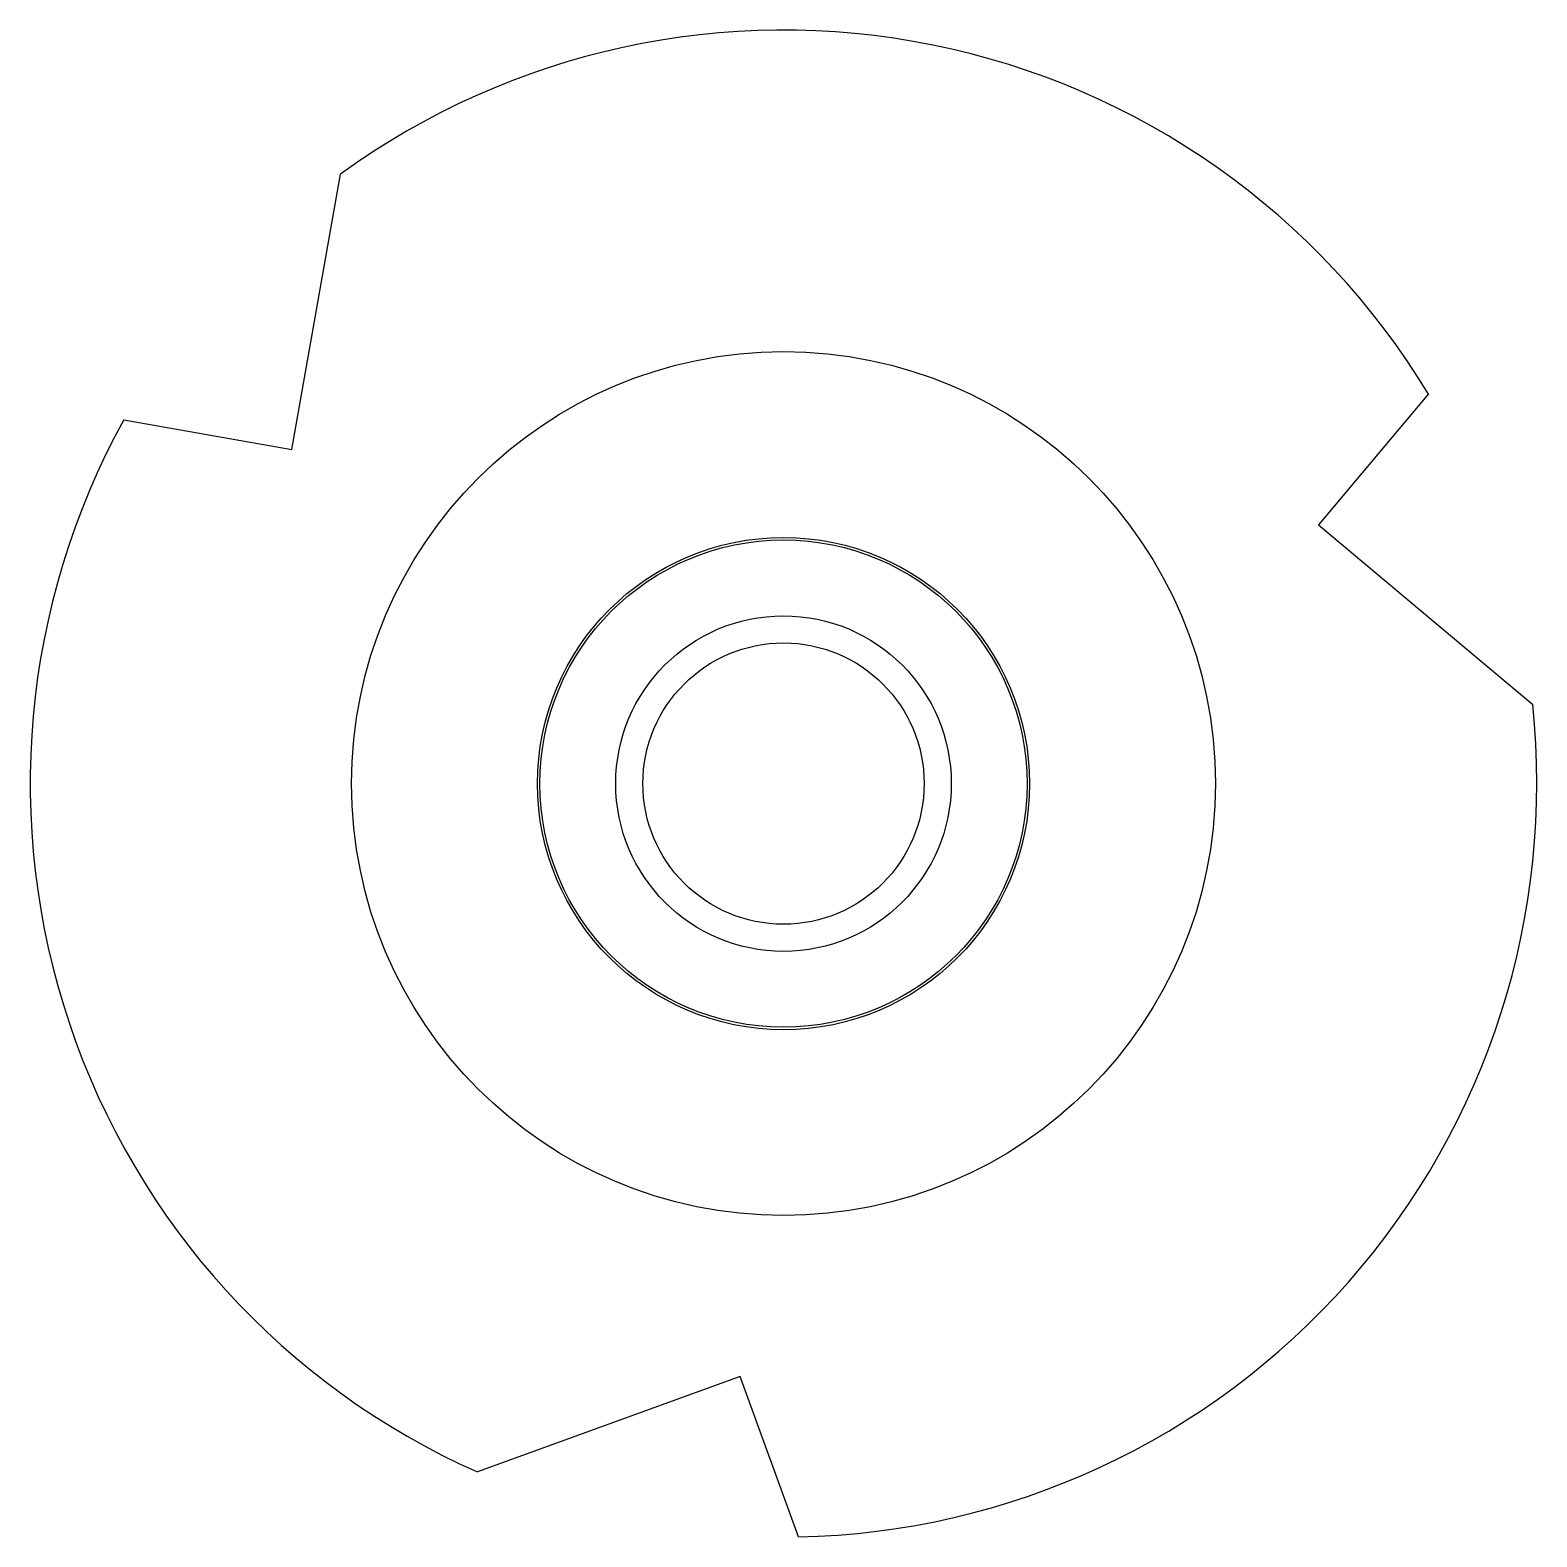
# Model space of a CAD drawing. Extents: x 8.812 to 9.562, y 4.338 to 5.088.
import ezdxf

# ---------------------------------------------------------------- set-up
doc = ezdxf.new("R2010")
doc.units = 0
doc.header["$LTSCALE"] = 5
doc.header["$MEASUREMENT"] = 0
doc.layers.get('0').update_dxf_attribs({"color": 42})
doc.layers.add('6_125BIT_500DEP', color=5, linetype='Continuous')
doc.layers.add('UNASSIGNED', color=7, linetype='Continuous', lineweight=0)

msp = doc.modelspace()

# ---------------------------------------------------------------- linework, layer by layer
at = {"color": 30, "linetype": 'Continuous', "lineweight": 25}
for radius in [0.215, 0.07]:
    msp.add_circle((9.1875, 4.7126), radius, dxfattribs=at)
at = {"layer": '6_125BIT_500DEP', "color": 5, "linetype": 'Continuous', "lineweight": 25}
msp.add_circle((9.1875, 4.7126), 0.1225, dxfattribs=at)
at = {"layer": 'UNASSIGNED', "color": 4, "linetype": 'Continuous', "lineweight": 25}
for p, q in [((8.9428, 4.87887), (8.96696, 5.01589)), ((9.50848, 4.9065), (9.45384, 4.84138)), ((8.85909, 4.89363), (8.9428, 4.87887)), ((9.45384, 4.84138), (9.56043, 4.75195)), ((9.16586, 4.41755), (9.03511, 4.36996)), ((9.19493, 4.33767), (9.16586, 4.41755))]:
    msp.add_line(p, q, dxfattribs=at)
for radius in [0.12125, 0.0835]:
    msp.add_circle((9.1875, 4.7126), radius, dxfattribs=at)
for start, end in [(31.13537, 126.02299), (151.13537, -113.97701), (-88.86463, 6.02299)]:
    msp.add_arc((9.1875, 4.7126), 0.375, start, end, dxfattribs=at)

doc.saveas('drawing.dxf')
